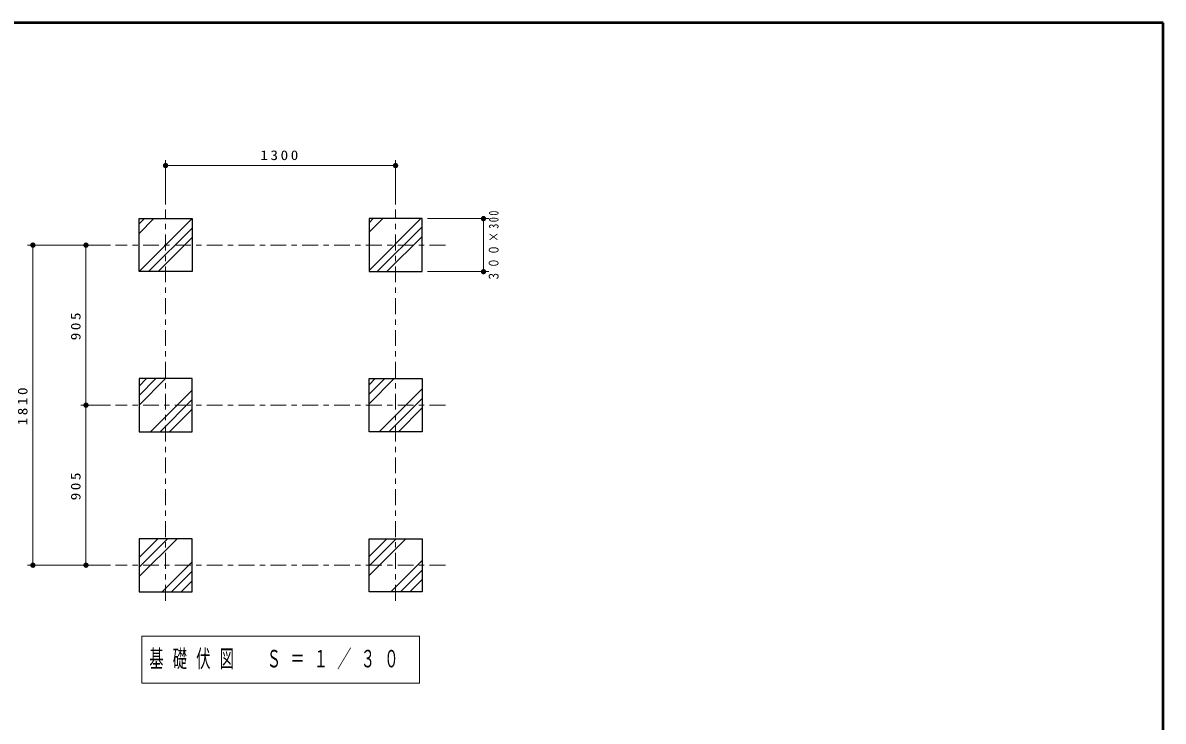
# Model space of a CAD drawing. Units: millimetres on the paper, with parts at other scales. Extents: x -385 to 0, y 0 to 267.
# Drawn here: x -214.9 to 0, y 135.4 to 267 of the extents above; entities that cross this region are included whole.
import ezdxf

# ---------------------------------------------------------------- set-up
doc = ezdxf.new("R2010")
doc.units = ezdxf.units.MM
doc.linetypes.add('USER2', pattern=[6, 3, -1, 1, -1])
doc.layers.add('LY_1', color=7, linetype='Continuous', lineweight=25)
doc.layers.add('LY_2', color=7, linetype='Continuous', lineweight=13)
doc.styles.add('ＭＳ ゴシック', font='')
doc.styles.get('ＭＳ ゴシック').set_extended_font_data('MS Gothic')

# ---------------------------------------------------------------- blocks, each defined once
blk = doc.blocks.new('filled_dot')
at = {"color": 0, "linetype": 'Continuous', "lineweight": -2, "const_width": 1.25}
blk.add_lwpolyline([(-0.625, 0, 1), (0.625, 0, 1)], format="xyb", close=True, dxfattribs=at)

msp = doc.modelspace()

# ---------------------------------------------------------------- linework, layer by layer
at = {"layer": 'LY_1', "lineweight": 13}
for p, q in [((-187.985, 232.788), (-187.985, 241.103)), ((-144.651, 232.788), (-144.651, 241.103)), ((-187.985, 240.103), (-144.651, 240.103)), ((-192.985, 229.088), (-191.969, 230.103)), ((-192.985, 227.291), (-190.173, 230.103)), ((-192.985, 220.107), (-182.989, 230.103)), ((-149.651, 229.316), (-148.864, 230.103)), ((-149.651, 227.52), (-147.068, 230.103)), ((-149.651, 220.335), (-139.884, 230.103)), ((-138.651, 230.103), (-127.082, 230.103)), ((-128.082, 230.103), (-128.082, 220.103)), ((-191.193, 220.103), (-182.985, 228.311)), ((-148.088, 220.103), (-139.651, 228.539)), ((-189.397, 220.103), (-182.985, 226.515)), ((-146.292, 220.103), (-139.651, 226.743)), ((-203.985, 225.103), (-213.985, 225.103)), ((-212.985, 164.785), (-212.985, 225.103)), ((-198.395, 225.103), (-203.985, 225.103)), ((-202.985, 194.944), (-202.985, 225.103)), ((-138.651, 220.103), (-127.082, 220.103)), ((-192.985, 198.555), (-191.595, 199.944)), ((-192.985, 196.759), (-189.799, 199.944)), ((-192.985, 194.963), (-188.003, 199.944)), ((-149.651, 198.783), (-148.49, 199.944)), ((-149.651, 196.987), (-146.694, 199.944)), ((-149.651, 195.191), (-144.898, 199.944)), ((-190.819, 189.944), (-182.985, 197.778)), ((-147.713, 189.944), (-139.651, 198.006)), ((-189.023, 189.944), (-182.985, 195.982)), ((-145.917, 189.944), (-139.651, 196.21)), ((-198.395, 194.944), (-203.985, 194.944)), ((-202.985, 164.785), (-202.985, 194.944)), ((-187.227, 189.944), (-182.985, 194.186)), ((-144.121, 189.944), (-139.651, 194.414)), ((-192.985, 166.226), (-189.425, 169.785)), ((-192.985, 164.43), (-187.629, 169.785)), ((-192.985, 162.634), (-185.833, 169.785)), ((-149.651, 166.454), (-146.32, 169.785)), ((-149.651, 164.658), (-144.523, 169.785)), ((-149.651, 162.862), (-142.727, 169.785)), ((-145.543, 159.785), (-139.651, 165.678)), ((-203.985, 164.785), (-213.985, 164.785)), ((-198.395, 164.785), (-203.985, 164.785)), ((-188.648, 159.785), (-182.985, 165.449)), ((-186.852, 159.785), (-182.985, 163.653)), ((-143.747, 159.785), (-139.651, 163.881)), ((-185.056, 159.785), (-182.985, 161.857)), ((-141.951, 159.785), (-139.651, 162.085)), ((-192.468, 151.387), (-192.468, 142.587)), ((-140.168, 151.387), (-192.468, 151.387)), ((-140.168, 142.587), (-140.168, 151.387)), ((-192.468, 142.587), (-140.168, 142.587))]:
    msp.add_line(p, q, dxfattribs=at)
at = {"layer": 'LY_1'}
for p, q in [((-192.985, 230.103), (-182.985, 230.103)), ((-192.985, 220.103), (-192.985, 230.103)), ((-182.985, 230.103), (-182.985, 220.103)), ((-139.651, 230.103), (-149.651, 230.103)), ((-149.651, 230.103), (-149.651, 220.103)), ((-139.651, 220.103), (-139.651, 230.103)), ((-182.985, 220.103), (-192.985, 220.103)), ((-149.651, 220.103), (-139.651, 220.103)), ((-182.985, 199.944), (-192.985, 199.944)), ((-192.985, 199.944), (-192.985, 189.944)), ((-182.985, 189.944), (-182.985, 199.944)), ((-149.651, 199.944), (-139.651, 199.944)), ((-149.651, 189.944), (-149.651, 199.944)), ((-139.651, 199.944), (-139.651, 189.944)), ((-192.985, 189.944), (-182.985, 189.944)), ((-139.651, 189.944), (-149.651, 189.944)), ((-192.985, 169.785), (-192.985, 159.785)), ((-182.985, 169.785), (-192.985, 169.785)), ((-182.985, 159.785), (-182.985, 169.785)), ((-149.651, 159.785), (-149.651, 169.785)), ((-149.651, 169.785), (-139.651, 169.785)), ((-139.651, 169.785), (-139.651, 159.785)), ((-192.985, 159.785), (-182.985, 159.785)), ((-139.651, 159.785), (-149.651, 159.785))]:
    msp.add_line(p, q, dxfattribs=at)
at = {"layer": 'LY_1', "linetype": 'USER2', "lineweight": 13}
for p, q in [((-187.985, 158.1), (-187.985, 231.788)), ((-144.651, 158.1), (-144.651, 231.788)), ((-135.241, 225.103), (-197.395, 225.103)), ((-135.241, 194.944), (-197.395, 194.944)), ((-135.241, 164.785), (-197.395, 164.785))]:
    msp.add_line(p, q, dxfattribs=at)
at = {"layer": 'LY_2', "lineweight": 50}
for p, q in [((0, 267), (-385, 267)), ((0, 0), (0, 267))]:
    msp.add_line(p, q, dxfattribs=at)

# ---------------------------------------------------------------- block references
at = {"layer": 'LY_1', "lineweight": 13, "xscale": 0.4, "yscale": 0.4}
msp.add_blockref('filled_dot', (-187.985, 240.103), dxfattribs=at)
for p, rotation in [((-144.651, 240.103), 180), ((-128.082, 230.103), 270), ((-212.985, 225.103), 270), ((-202.985, 225.103), 270), ((-128.082, 220.103), 90), ((-202.985, 194.944), 90), ((-202.985, 194.944), 270), ((-212.985, 164.785), 90), ((-202.985, 164.785), 90)]:
    msp.add_blockref('filled_dot', p, dxfattribs=dict(at, rotation=rotation))

# ---------------------------------------------------------------- texts
at = {"layer": 'LY_1', "style": 'ＭＳ ゴシック'}
for s, insert, char_height, attachment_point in [('\\T1.33;\\W1.15;1300', (-166.318, 241.103), 1.833, 8), ('\\T1.64;\\W0.6;基礎伏図\u3000Ｓ＝１／３０', (-191.068, 146.987), 3.299, 4)]:
    msp.add_mtext(s, dxfattribs=dict(at, insert=insert, char_height=char_height, attachment_point=attachment_point))
at = {"layer": 'LY_1', "char_height": 1.833, "rotation": 90, "style": 'ＭＳ ゴシック'}
for s, insert, attachment_point in [('\\T1.32;\\W0.75;３００×300', (-127.082, 225.103), 2), ('\\T1.33;\\W1.15;905', (-203.985, 210.024), 8), ('\\T1.33;\\W1.15;1810', (-213.985, 194.944), 8), ('\\T1.33;\\W1.15;905', (-203.985, 179.865), 8)]:
    msp.add_mtext(s, dxfattribs=dict(at, insert=insert, attachment_point=attachment_point))

doc.saveas('drawing.dxf')
